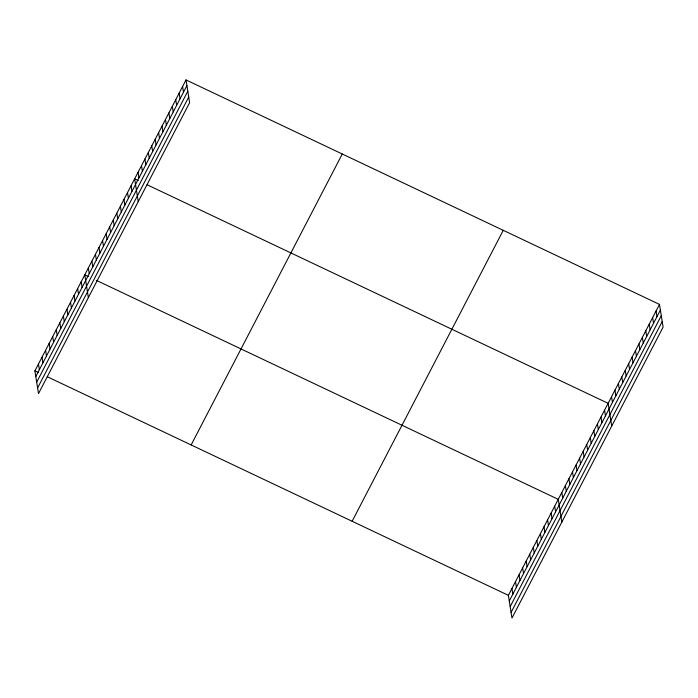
<?xml version="1.0" encoding="UTF-8"?>
<svg xmlns="http://www.w3.org/2000/svg" width="698" height="698" viewBox="0 0 698 698"><rect width="100%" height="100%" fill="white"/><g stroke="black" fill="none" stroke-linecap="round" stroke-linejoin="round"><path stroke-width="1.05" d="M186.026 79.93L189.62 102.658L38.503 393.602L34.9 370.874L186.026 79.93L659.497 304.398L663.1 327.126L511.974 618.07L508.38 595.342L659.497 304.398M35.799 376.536L186.916 85.601M36.689 382.172L187.814 91.229M37.605 387.966L188.73 97.031M191.147 444.949L342.273 154.005M352.132 521.266L503.249 230.323M509.278 601.004L660.395 310.069M510.168 606.641L661.294 315.697M511.084 612.434L662.21 321.499M138.195 180.538L134.644 178.854L138.239 201.582M147.069 184.743L608.115 403.322L611.718 426.05M88.323 276.548L84.772 274.864L88.367 297.592M96.315 280.334L558.252 499.332L561.846 522.06M34.9 370.874L38.451 372.558M47.333 376.763L508.38 595.342M656.076 310.994L656.975 316.656M652.647 317.59L653.546 323.253M649.227 324.186L650.126 329.849M645.798 330.782L646.697 336.445M642.369 337.37L643.268 343.041M638.949 343.966L639.848 349.637M635.52 350.562L636.419 356.233M632.1 357.158L632.999 362.82M628.671 363.754L629.57 369.416M625.242 370.35L626.141 376.013M621.822 376.937L622.721 382.609M618.393 383.534L619.292 389.205M614.973 390.13L615.872 395.801M611.544 396.726L612.443 402.388M604.555 410.18L605.454 415.842M600.995 417.038L601.894 422.7M597.436 423.895L598.334 429.558M593.867 430.753L594.766 436.416M590.307 437.611L591.206 443.274M586.748 444.469L587.646 450.131M583.188 451.327L584.078 456.989M579.619 458.185L580.518 463.847M576.059 465.043L576.958 470.705M572.5 471.9L573.398 477.563M568.94 478.758L569.83 484.421M565.371 485.616L566.27 491.279M561.811 492.474L562.71 498.136M554.683 506.19L555.582 511.852M551.123 513.047L552.022 518.71M547.564 519.905L548.462 525.568M544.004 526.763L544.894 532.426M540.435 533.621L541.334 539.284M536.875 540.479L537.774 546.141M533.316 547.337L534.214 552.999M529.756 554.195L530.646 559.857M526.187 561.052L527.086 566.715M522.628 567.91L523.526 573.573M519.068 574.768L519.966 580.431M515.499 581.626L516.398 587.288M511.939 588.484L512.838 594.146M182.597 86.526L183.495 92.188M179.168 93.122L180.067 98.784M175.748 99.718L176.646 105.381M172.319 106.314L173.217 111.977M168.899 112.902L169.788 118.573M165.47 119.498L166.368 125.169M162.041 126.094L162.939 131.756M158.621 132.69L159.519 138.352M155.192 139.286L156.09 144.948M151.771 145.882L152.661 151.545M148.342 152.469L149.241 158.141M144.914 159.065L145.812 164.737M141.493 165.662L142.392 171.333M138.064 172.258L138.963 177.92M131.076 185.712L131.974 191.374M127.516 192.569L128.415 198.232M123.956 199.427L124.855 205.09M120.388 206.285L121.286 211.948M116.828 213.143L117.726 218.806M113.268 220.001L114.167 225.663M109.708 226.859L110.607 232.521M106.14 233.717L107.038 239.379M102.58 240.574L103.478 246.237M99.02 247.432L99.919 253.095M95.46 254.29L96.35 259.953M91.892 261.148L92.79 266.811M88.332 268.006L89.231 273.668M81.204 281.722L82.102 287.384M77.644 288.579L78.542 294.242M74.084 295.437L74.983 301.1M70.524 302.295L71.423 307.958M66.956 309.153L67.854 314.815M63.396 316.011L64.295 321.673M59.836 322.869L60.735 328.531M56.276 329.726L57.166 335.389M52.708 336.584L53.606 342.247M49.148 343.442L50.047 349.105M45.588 350.3L46.487 355.963M42.028 357.158L42.918 362.82M38.46 364.016L39.358 369.678"/></g></svg>
